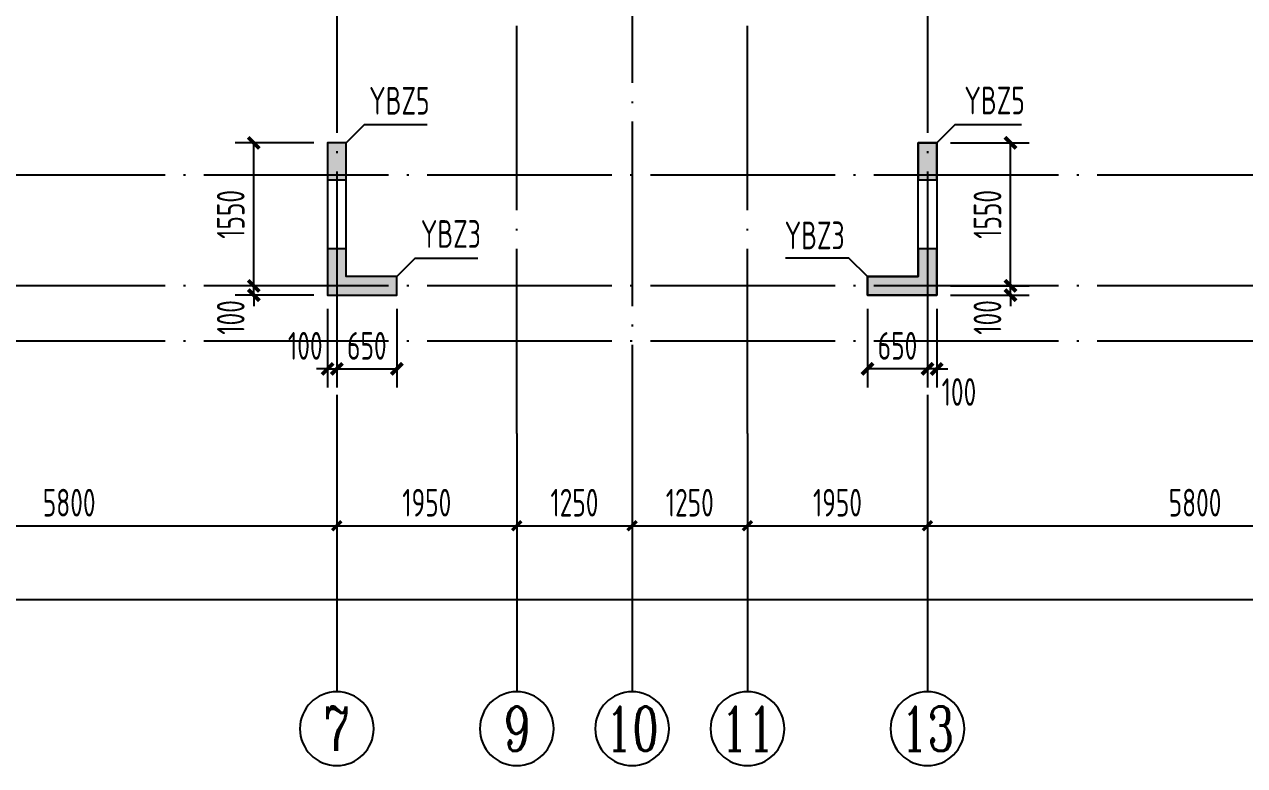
# Model space of a CAD drawing. Extents: x -1712635 to -854203, y -534641 to -21985.
# Drawn here: x -1355312 to -1342091, y -162202 to -154168 of the extents above; entities that cross this region are included whole.
import ezdxf
from ezdxf.enums import TextEntityAlignment as Align

# ---------------------------------------------------------------- set-up
doc = ezdxf.new("R2010")
doc.units = 0
doc.header["$LTSCALE"] = 1000
doc.linetypes.add('DOTE', pattern=[2.42, 2, -0.2, 0.02, -0.2])
doc.layers.get('0').update_dxf_attribs({"linetype": 'CONTINUOUS'})
doc.layers.get('Defpoints').update_dxf_attribs({"linetype": 'CONTINUOUS'})
for name, color, linetype in [('A-AXIS', 1, 'CONTINUOUS'), ('A-DOTE', 10, 'DOTE'), ('AXIS_NUM', 7, 'CONTINUOUS'), ('S-Q墙实线', 6, 'CONTINUOUS'), ('S-Q墙标注', 3, 'CONTINUOUS'), ('S-X详图填充', 252, 'CONTINUOUS'), ('S-X详图实线', 4, 'CONTINUOUS'), ('S-Y一般标注', 3, 'CONTINUOUS'), ('S-Z柱编号', 6, 'CONTINUOUS')]:
    doc.layers.add(name, color=color, linetype=linetype)
doc.styles.add('TSSD_Axis', font='complex.shx', dxfattribs={"width": 0.7, "bigfont": 'hztxt.shx'})
doc.styles.add('TSSD_DIMENSION', font='Tssdeng.shx', dxfattribs={"width": 0.7, "bigfont": 'tssdchn.shx'})
doc.styles.add('TSSD_REIN', font='tssdeng.shx', dxfattribs={"width": 0.7, "height": 300, "bigfont": 'tssdchn.shx'})
doc.styles.add('结构文字', font='zstxt.shx', dxfattribs={"width": 0.7, "bigfont": 'zshz.shx'})
doc.dimstyles.new('STRUCK', dxfattribs={"dimtxt": 400, "dimasz": 121, "dimexe": 200, "dimexo": 150, "dimgap": 115, "dimtad": 1, "dimdec": 0, "dimdsep": 46, "dimtxsty": '结构文字', "dimblk": 'ARCHTICK', "dimcen": 400, "dimclrd": 3, "dimclre": 3, "dimclrt": 7, "dimadec": 0, "dimazin": 0, "dimtfac": 1, "dimtdec": 0, "dimtix": 1, "dimtmove": 2, "dimatfit": 3, "dimldrblk": '_DIMX', "dimfxl": 0, "dimtolj": 1, "dimtzin": 0, "dimarcsym": 0})
doc.dimstyles.new('TSSD_100_100', dxfattribs={"dimtxt": 300, "dimasz": 100, "dimexe": 100, "dimexo": 250, "dimgap": 100, "dimtad": 1, "dimdec": 0, "dimzin": 0, "dimdsep": 46, "dimtxsty": 'TSSD_DIMENSION', "dimblk": 'ARCHTICK', "dimcen": 0, "dimdle": 100, "dimclrt": 7, "dimadec": 0, "dimazin": 0, "dimtfac": 1, "dimtdec": 0, "dimtix": 1, "dimtmove": 2, "dimatfit": 3, "dimldrblk": 'ARCHTICK', "dimfxl": 0, "dimtolj": 1, "dimtzin": 0, "dimarcsym": 0})

# ---------------------------------------------------------------- blocks, each defined once
blk = doc.blocks.new('_ArchTick')
at = {"color": 0, "const_width": 0.35}
blk.add_lwpolyline([(-0.5, -0.5), (0.5, 0.5)], dxfattribs=at)
blk = doc.blocks.new('*D83')
at = {"layer": 'Defpoints', "color": 0}
for p in [(8100, 3600), (13900, 3600), (13900, 2600)]:
    blk.add_point(p, dxfattribs=at)
at = {"layer": 'S-Y一般标注', "color": 0, "lineweight": -2}
for p, q in [((8100, 3350), (8100, 2500)), ((13900, 3350), (13900, 2500)), ((8000, 2600), (14000, 2600))]:
    blk.add_line(p, q, dxfattribs=at)
at = {"layer": 'S-Y一般标注', "color": 0, "lineweight": -2, "xscale": 100, "yscale": 100, "zscale": 100, "rotation": 180}
blk.add_blockref('_ArchTick', (8100, 2600), dxfattribs=at)
at = {"layer": 'S-Y一般标注', "color": 0, "lineweight": -2, "xscale": 100, "yscale": 100, "zscale": 100}
blk.add_blockref('_ArchTick', (13900, 2600), dxfattribs=at)
at = {"layer": 'S-Y一般标注', "color": 7, "insert": (11000, 2850), "char_height": 300, "attachment_point": 5, "style": 'TSSD_DIMENSION'}
blk.add_mtext('\\A1;5800', dxfattribs=at)
blk = doc.blocks.new('ts_axno')
at = {"color": 0, "linetype": 'ByBlock', "lineweight": -2}
blk.add_circle((0, 0), 0.5, dxfattribs=at)
at = {"color": 0, "linetype": 'ByBlock', "lineweight": -2, "style": 'TSSD_Axis', "width": 0.7}
blk.add_attdef('A', text='', height=0.6, dxfattribs=at).set_placement((0, 0), align=Align.MIDDLE_CENTER)
blk = doc.blocks.new('*D84')
at = {"layer": 'Defpoints', "color": 0}
for p in [(18350, 3600), (20300, 3600), (20300, 2600)]:
    blk.add_point(p, dxfattribs=at)
at = {"layer": 'S-Y一般标注', "color": 0, "lineweight": -2}
for p, q in [((18350, 3350), (18350, 2500)), ((20300, 3350), (20300, 2500)), ((18250, 2600), (20400, 2600))]:
    blk.add_line(p, q, dxfattribs=at)
at = {"layer": 'S-Y一般标注', "color": 0, "lineweight": -2, "xscale": 100, "yscale": 100, "zscale": 100, "rotation": 180}
blk.add_blockref('_ArchTick', (18350, 2600), dxfattribs=at)
at = {"layer": 'S-Y一般标注', "color": 0, "lineweight": -2, "xscale": 100, "yscale": 100, "zscale": 100}
blk.add_blockref('_ArchTick', (20300, 2600), dxfattribs=at)
at = {"layer": 'S-Y一般标注', "color": 7, "insert": (19325, 2850), "char_height": 300, "attachment_point": 5, "style": 'TSSD_DIMENSION'}
blk.add_mtext('\\A1;1950', dxfattribs=at)
blk = doc.blocks.new('*D85')
at = {"layer": 'Defpoints', "color": 0}
for p in [(20300, 3600), (26100, 3600), (26100, 2600)]:
    blk.add_point(p, dxfattribs=at)
at = {"layer": 'S-Y一般标注', "color": 0, "lineweight": -2}
for p, q in [((20300, 3350), (20300, 2500)), ((26100, 3350), (26100, 2500)), ((20200, 2600), (26200, 2600))]:
    blk.add_line(p, q, dxfattribs=at)
at = {"layer": 'S-Y一般标注', "color": 0, "lineweight": -2, "xscale": 100, "yscale": 100, "zscale": 100, "rotation": 180}
blk.add_blockref('_ArchTick', (20300, 2600), dxfattribs=at)
at = {"layer": 'S-Y一般标注', "color": 0, "lineweight": -2, "xscale": 100, "yscale": 100, "zscale": 100}
blk.add_blockref('_ArchTick', (26100, 2600), dxfattribs=at)
at = {"layer": 'S-Y一般标注', "color": 7, "insert": (23200, 2850), "char_height": 300, "attachment_point": 5, "style": 'TSSD_DIMENSION'}
blk.add_mtext('\\A1;5800', dxfattribs=at)
blk = doc.blocks.new('*D94')
at = {"layer": 'Defpoints', "color": 0}
for p in [(4600, 3600), (54600, 3600), (54600, 1800)]:
    blk.add_point(p, dxfattribs=at)
at = {"layer": 'S-Y一般标注', "color": 0, "lineweight": -2}
for p, q in [((4600, 3350), (4600, 1700)), ((54600, 3350), (54600, 1700)), ((4500, 1800), (54700, 1800))]:
    blk.add_line(p, q, dxfattribs=at)
at = {"layer": 'S-Y一般标注', "color": 0, "lineweight": -2, "xscale": 100, "yscale": 100, "zscale": 100, "rotation": 180}
blk.add_blockref('_ArchTick', (4600, 1800), dxfattribs=at)
at = {"layer": 'S-Y一般标注', "color": 0, "lineweight": -2, "xscale": 100, "yscale": 100, "zscale": 100}
blk.add_blockref('_ArchTick', (54600, 1800), dxfattribs=at)
at = {"layer": 'S-Y一般标注', "color": 7, "insert": (29600, 2050), "char_height": 300, "attachment_point": 5, "style": 'TSSD_DIMENSION'}
blk.add_mtext('\\A1;50000', dxfattribs=at)
blk = doc.blocks.new('*D95')
at = {"layer": 'Defpoints', "color": 0}
for p in [(13900, 3600), (15850, 3600), (15850, 2600)]:
    blk.add_point(p, dxfattribs=at)
at = {"layer": 'S-Y一般标注', "color": 0, "lineweight": -2}
for p, q in [((13900, 3350), (13900, 2500)), ((15850, 3350), (15850, 2500)), ((13800, 2600), (15950, 2600))]:
    blk.add_line(p, q, dxfattribs=at)
at = {"layer": 'S-Y一般标注', "color": 0, "lineweight": -2, "xscale": 100, "yscale": 100, "zscale": 100, "rotation": 180}
blk.add_blockref('_ArchTick', (13900, 2600), dxfattribs=at)
at = {"layer": 'S-Y一般标注', "color": 0, "lineweight": -2, "xscale": 100, "yscale": 100, "zscale": 100}
blk.add_blockref('_ArchTick', (15850, 2600), dxfattribs=at)
at = {"layer": 'S-Y一般标注', "color": 7, "insert": (14875, 2850), "char_height": 300, "attachment_point": 5, "style": 'TSSD_DIMENSION'}
blk.add_mtext('\\A1;1950', dxfattribs=at)
blk = doc.blocks.new('*D113')
at = {"layer": 'Defpoints', "color": 0}
for p in [(15850, 3600), (17100, 3600), (17100, 2600)]:
    blk.add_point(p, dxfattribs=at)
at = {"layer": 'S-Y一般标注', "color": 0, "lineweight": -2}
for p, q in [((15850, 3350), (15850, 2500)), ((17100, 3350), (17100, 2500)), ((15750, 2600), (17200, 2600))]:
    blk.add_line(p, q, dxfattribs=at)
at = {"layer": 'S-Y一般标注', "color": 0, "lineweight": -2, "xscale": 100, "yscale": 100, "zscale": 100, "rotation": 180}
blk.add_blockref('_ArchTick', (15850, 2600), dxfattribs=at)
at = {"layer": 'S-Y一般标注', "color": 0, "lineweight": -2, "xscale": 100, "yscale": 100, "zscale": 100}
blk.add_blockref('_ArchTick', (17100, 2600), dxfattribs=at)
at = {"layer": 'S-Y一般标注', "color": 7, "insert": (16475, 2850), "char_height": 300, "attachment_point": 5, "style": 'TSSD_DIMENSION'}
blk.add_mtext('\\A1;1250', dxfattribs=at)
blk = doc.blocks.new('*D114')
at = {"layer": 'Defpoints', "color": 0}
for p in [(17100, 3600), (18350, 3600), (18350, 2600)]:
    blk.add_point(p, dxfattribs=at)
at = {"layer": 'S-Y一般标注', "color": 0, "lineweight": -2}
for p, q in [((17100, 3350), (17100, 2500)), ((18350, 3350), (18350, 2500)), ((17000, 2600), (18450, 2600))]:
    blk.add_line(p, q, dxfattribs=at)
at = {"layer": 'S-Y一般标注', "color": 0, "lineweight": -2, "xscale": 100, "yscale": 100, "zscale": 100, "rotation": 180}
blk.add_blockref('_ArchTick', (17100, 2600), dxfattribs=at)
at = {"layer": 'S-Y一般标注', "color": 0, "lineweight": -2, "xscale": 100, "yscale": 100, "zscale": 100}
blk.add_blockref('_ArchTick', (18350, 2600), dxfattribs=at)
at = {"layer": 'S-Y一般标注', "color": 7, "insert": (17725, 2850), "char_height": 300, "attachment_point": 5, "style": 'TSSD_DIMENSION'}
blk.add_mtext('\\A1;1250', dxfattribs=at)
blk = doc.blocks.new('*D1962')
at = {"layer": 'Defpoints', "color": 0}
for p in [(-1352827, -157002), (-1352027, -157002), (-1352027, -157102)]:
    blk.add_point(p, dxfattribs=at)
at = {"layer": 'S-Q墙标注', "color": 3, "lineweight": -2}
for p, q in [((-1352827, -157002), (-1352827, -156881)), ((-1352177, -157002), (-1353027, -157002)), ((-1352827, -157102), (-1352827, -157002)), ((-1352177, -157102), (-1353027, -157102)), ((-1352827, -157102), (-1352827, -157223))]:
    blk.add_line(p, q, dxfattribs=at)
at = {"layer": 'S-Q墙标注', "color": 3, "lineweight": -2, "xscale": 121, "yscale": 121, "zscale": 121}
for p, rotation in [((-1352827, -157002), 270), ((-1352827, -157102), 90)]:
    blk.add_blockref('_ArchTick', p, dxfattribs=dict(at, rotation=rotation))
at = {"layer": 'S-Q墙标注', "color": 7, "insert": (-1353077, -157344), "char_height": 300, "attachment_point": 5, "rotation": 90, "style": 'TSSD_REIN'}
blk.add_mtext('\\A1;100', dxfattribs=at)
blk = doc.blocks.new('_DIMX')
blk.add_line((-150, 0), (150, 0))
at = {"const_width": 50}
blk.add_lwpolyline([(-70, -70), (70, 70)], dxfattribs=at)
blk = doc.blocks.new('*D1963')
at = {"layer": 'Defpoints', "color": 0}
for p in [(-1352827, -155452), (-1352027, -155452), (-1352027, -157002)]:
    blk.add_point(p, dxfattribs=at)
at = {"layer": 'S-Q墙标注', "color": 3, "lineweight": -2}
for p, q in [((-1352177, -155452), (-1353027, -155452)), ((-1352827, -157002), (-1352827, -155452)), ((-1352177, -157002), (-1353027, -157002))]:
    blk.add_line(p, q, dxfattribs=at)
at = {"layer": 'S-Q墙标注', "color": 3, "lineweight": -2, "xscale": 121, "yscale": 121, "zscale": 121}
for p, rotation in [((-1352827, -155452), 90), ((-1352827, -157002), 270)]:
    blk.add_blockref('_ArchTick', p, dxfattribs=dict(at, rotation=rotation))
at = {"layer": 'S-Q墙标注', "color": 7, "insert": (-1353077, -156227), "char_height": 300, "attachment_point": 5, "rotation": 90, "style": 'TSSD_REIN'}
blk.add_mtext('\\A1;1550', dxfattribs=at)
blk = doc.blocks.new('*D1964')
at = {"layer": 'Defpoints', "color": 0}
for p in [(-1352027, -157102), (-1351927, -157102), (-1351927, -157902)]:
    blk.add_point(p, dxfattribs=at)
at = {"layer": 'S-Q墙标注', "color": 3, "lineweight": -2}
for p, q in [((-1352027, -157252), (-1352027, -158102)), ((-1351927, -157252), (-1351927, -158102)), ((-1352027, -157902), (-1352148, -157902)), ((-1352027, -157902), (-1351927, -157902)), ((-1351927, -157902), (-1351806, -157902))]:
    blk.add_line(p, q, dxfattribs=at)
at = {"layer": 'S-Q墙标注', "color": 3, "lineweight": -2, "xscale": 121, "yscale": 121, "zscale": 121}
blk.add_blockref('_ArchTick', (-1352027, -157902), dxfattribs=at)
at = {"layer": 'S-Q墙标注', "color": 3, "lineweight": -2, "xscale": 121, "yscale": 121, "zscale": 121, "rotation": 180}
blk.add_blockref('_ArchTick', (-1351927, -157902), dxfattribs=at)
at = {"layer": 'S-Q墙标注', "color": 7, "insert": (-1352269, -157652), "char_height": 300, "attachment_point": 5, "style": 'TSSD_REIN'}
blk.add_mtext('\\A1;100', dxfattribs=at)
blk = doc.blocks.new('*D1965')
at = {"layer": 'Defpoints', "color": 0}
for p in [(-1351927, -157102), (-1351277, -157102), (-1351277, -157902)]:
    blk.add_point(p, dxfattribs=at)
at = {"layer": 'S-Q墙标注', "color": 3, "lineweight": -2}
for p, q in [((-1351927, -157252), (-1351927, -158102)), ((-1351277, -157252), (-1351277, -158102)), ((-1351927, -157902), (-1351277, -157902))]:
    blk.add_line(p, q, dxfattribs=at)
at = {"layer": 'S-Q墙标注', "color": 3, "lineweight": -2, "xscale": 121, "yscale": 121, "zscale": 121, "rotation": 180}
blk.add_blockref('_ArchTick', (-1351927, -157902), dxfattribs=at)
at = {"layer": 'S-Q墙标注', "color": 3, "lineweight": -2, "xscale": 121, "yscale": 121, "zscale": 121}
blk.add_blockref('_ArchTick', (-1351277, -157902), dxfattribs=at)
at = {"layer": 'S-Q墙标注', "color": 7, "insert": (-1351602, -157652), "char_height": 300, "attachment_point": 5, "style": 'TSSD_REIN'}
blk.add_mtext('\\A1;650', dxfattribs=at)
blk = doc.blocks.new('*D1995')
at = {"layer": 'Defpoints', "color": 0}
for p in [(-1345427, -157002), (-1344627, -157002), (-1345427, -157102)]:
    blk.add_point(p, dxfattribs=at)
at = {"layer": 'S-Q墙标注', "color": 3, "lineweight": -2}
for p, q in [((-1344627, -157002), (-1344627, -156881)), ((-1345277, -157002), (-1344427, -157002)), ((-1344627, -157102), (-1344627, -157002)), ((-1345277, -157102), (-1344427, -157102)), ((-1344627, -157102), (-1344627, -157223))]:
    blk.add_line(p, q, dxfattribs=at)
at = {"layer": 'S-Q墙标注', "color": 3, "lineweight": -2, "xscale": 121, "yscale": 121, "zscale": 121}
for p, rotation in [((-1344627, -157002), 270), ((-1344627, -157102), 90)]:
    blk.add_blockref('_ArchTick', p, dxfattribs=dict(at, rotation=rotation))
at = {"layer": 'S-Q墙标注', "color": 7, "insert": (-1344877, -157344), "char_height": 300, "attachment_point": 5, "rotation": 90, "style": 'TSSD_REIN'}
blk.add_mtext('\\A1;100', dxfattribs=at)
blk = doc.blocks.new('*D1996')
at = {"layer": 'Defpoints', "color": 0}
for p in [(-1345427, -155452), (-1344627, -155452), (-1345427, -157002)]:
    blk.add_point(p, dxfattribs=at)
at = {"layer": 'S-Q墙标注', "color": 3, "lineweight": -2}
for p, q in [((-1345277, -155452), (-1344427, -155452)), ((-1344627, -157002), (-1344627, -155452)), ((-1345277, -157002), (-1344427, -157002))]:
    blk.add_line(p, q, dxfattribs=at)
at = {"layer": 'S-Q墙标注', "color": 3, "lineweight": -2, "xscale": 121, "yscale": 121, "zscale": 121}
for p, rotation in [((-1344627, -155452), 90), ((-1344627, -157002), 270)]:
    blk.add_blockref('_ArchTick', p, dxfattribs=dict(at, rotation=rotation))
at = {"layer": 'S-Q墙标注', "color": 7, "insert": (-1344877, -156227), "char_height": 300, "attachment_point": 5, "rotation": 90, "style": 'TSSD_REIN'}
blk.add_mtext('\\A1;1550', dxfattribs=at)
blk = doc.blocks.new('*D1997')
at = {"layer": 'Defpoints', "color": 0}
for p in [(-1345527, -157102), (-1345427, -157102), (-1345527, -157902)]:
    blk.add_point(p, dxfattribs=at)
at = {"layer": 'S-Q墙标注', "color": 3, "lineweight": -2}
for p, q in [((-1345527, -157252), (-1345527, -158102)), ((-1345427, -157252), (-1345427, -158102)), ((-1345527, -157902), (-1345648, -157902)), ((-1345427, -157902), (-1345527, -157902)), ((-1345427, -157902), (-1345306, -157902))]:
    blk.add_line(p, q, dxfattribs=at)
at = {"layer": 'S-Q墙标注', "color": 3, "lineweight": -2, "xscale": 121, "yscale": 121, "zscale": 121}
blk.add_blockref('_ArchTick', (-1345527, -157902), dxfattribs=at)
at = {"layer": 'S-Q墙标注', "color": 3, "lineweight": -2, "xscale": 121, "yscale": 121, "zscale": 121, "rotation": 180}
blk.add_blockref('_ArchTick', (-1345427, -157902), dxfattribs=at)
at = {"layer": 'S-Q墙标注', "color": 7, "insert": (-1345186, -158152), "char_height": 300, "attachment_point": 5, "style": 'TSSD_REIN'}
blk.add_mtext('\\A1;100', dxfattribs=at)
blk = doc.blocks.new('*D1998')
at = {"layer": 'Defpoints', "color": 0}
for p in [(-1346177, -157102), (-1345527, -157102), (-1346177, -157902)]:
    blk.add_point(p, dxfattribs=at)
at = {"layer": 'S-Q墙标注', "color": 3, "lineweight": -2}
for p, q in [((-1346177, -157252), (-1346177, -158102)), ((-1345527, -157252), (-1345527, -158102)), ((-1345527, -157902), (-1346177, -157902))]:
    blk.add_line(p, q, dxfattribs=at)
at = {"layer": 'S-Q墙标注', "color": 3, "lineweight": -2, "xscale": 121, "yscale": 121, "zscale": 121, "rotation": 180}
blk.add_blockref('_ArchTick', (-1346177, -157902), dxfattribs=at)
at = {"layer": 'S-Q墙标注', "color": 3, "lineweight": -2, "xscale": 121, "yscale": 121, "zscale": 121}
blk.add_blockref('_ArchTick', (-1345527, -157902), dxfattribs=at)
at = {"layer": 'S-Q墙标注', "color": 7, "insert": (-1345852, -157652), "char_height": 300, "attachment_point": 5, "style": 'TSSD_REIN'}
blk.add_mtext('\\A1;650', dxfattribs=at)
blk = doc.blocks.new('20210726.16350016')
at = {"layer": 'A-AXIS'}
for p, q in [((13900, 3600), (13900, 800)), ((15850, 3600), (15850, 800)), ((17100, 3600), (17100, 800)), ((18350, 3600), (18350, 800)), ((20300, 3600), (20300, 800))]:
    blk.add_line(p, q, dxfattribs=at)
at = {"layer": 'A-DOTE'}
for p, q in [((13900.2, 13700), (13900, 3600)), ((20299.8, 13700), (20300, 3600)), ((15850, 3600), (15850, 11500)), ((18350, 3600), (18350, 11500)), ((17100, 9400), (17100, 3600)), ((55600, 6400), (3600, 6400)), ((55600, 5200), (3600, 5200)), ((55600, 4600), (3600, 4600))]:
    blk.add_line(p, q, dxfattribs=at)
at = {"layer": 'A-AXIS'}
ref = blk.add_blockref('ts_axno', (13900, 400), dxfattribs=dict(at, xscale=-800, yscale=800, zscale=800, rotation=180))
ref.add_attrib('5', '7', dxfattribs={"layer": 'AXIS_NUM', "height": 480, "style": 'TSSD_Axis', "width": 0.7}).set_placement((13900, 400), align=Align.MIDDLE_CENTER)
ref = blk.add_blockref('ts_axno', (15850, 400), dxfattribs=dict(at, xscale=-800, yscale=800, zscale=800, rotation=180))
ref.add_attrib('19', '9', dxfattribs={"layer": 'AXIS_NUM', "height": 480, "style": 'TSSD_Axis', "width": 0.7}).set_placement((15850, 400), align=Align.MIDDLE_CENTER)
ref = blk.add_blockref('ts_axno', (17100, 400), dxfattribs=dict(at, xscale=-800, yscale=800, zscale=800, rotation=180))
ref.add_attrib('8', '10', dxfattribs={"layer": 'AXIS_NUM', "height": 480, "style": 'TSSD_Axis', "width": 0.7}).set_placement((17100, 400), align=Align.MIDDLE_CENTER)
ref = blk.add_blockref('ts_axno', (18350, 400), dxfattribs=dict(at, xscale=-800, yscale=800, zscale=800, rotation=180))
ref.add_attrib('19', '11', dxfattribs={"layer": 'AXIS_NUM', "height": 480, "style": 'TSSD_Axis', "width": 0.7}).set_placement((18350, 400), align=Align.MIDDLE_CENTER)
ref = blk.add_blockref('ts_axno', (20300, 400), dxfattribs=dict(at, xscale=-800, yscale=800, zscale=800, rotation=180))
ref.add_attrib('8', '13', dxfattribs={"layer": 'AXIS_NUM', "height": 480, "style": 'TSSD_Axis', "width": 0.7}).set_placement((20300, 400), align=Align.MIDDLE_CENTER)
at = {"layer": 'S-Y一般标注'}
for base, p1, p2, picture, middle in [((54600, 1800), (4600, 3600), (54600, 3600), '*D94', (29600, 2050)), ((13900, 2600), (8100, 3600), (13900, 3600), '*D83', (11000, 2850)), ((15850, 2600), (13900, 3600), (15850, 3600), '*D95', (14875, 2850)), ((17100, 2600), (15850, 3600), (17100, 3600), '*D113', (16475, 2850)), ((18350, 2600), (17100, 3600), (18350, 3600), '*D114', (17725, 2850)), ((20300, 2600), (18350, 3600), (20300, 3600), '*D84', (19325, 2850)), ((26100, 2600), (20300, 3600), (26100, 3600), '*D85', (23200, 2850))]:
    dim = blk.add_linear_dim(base=base, p1=p1, p2=p2, dimstyle='TSSD_100_100', dxfattribs=at)
    dim.commit()
    dim.dimension.update_dxf_attribs({"geometry": picture, "text_midpoint": middle})

msp = doc.modelspace()

# ---------------------------------------------------------------- hatches: boundary and pattern name
at = {"layer": 'S-X详图填充'}
h = msp.add_hatch(color=256, dxfattribs=at)
h.dxf.hatch_style = 1
h.paths.add_polyline_path([(-1352027.45, -155851.81), (-1351827.45, -155851.81), (-1351827.45, -155451.81), (-1352027.45, -155451.81)])
h = msp.add_hatch(color=256, dxfattribs=at)
h.dxf.hatch_style = 1
h.paths.add_polyline_path([(-1345627.49, -155851.81), (-1345427.49, -155851.81), (-1345427.49, -155451.81), (-1345627.49, -155451.81)])
h = msp.add_hatch(color=256, dxfattribs=at)
h.dxf.hatch_style = 1
h.paths.add_polyline_path([(-1351827.45, -156601.81), (-1352027.45, -156601.81), (-1352027.45, -157101.81), (-1351277.46, -157101.81), (-1351277.46, -156901.81), (-1351827.45, -156901.81)])
h = msp.add_hatch(color=256, dxfattribs=at)
h.dxf.hatch_style = 1
h.paths.add_polyline_path([(-1345427.49, -156601.81), (-1345627.49, -156601.81), (-1345627.49, -156901.81), (-1346177.48, -156901.81), (-1346177.48, -157101.81), (-1345427.49, -157101.81)])

# ---------------------------------------------------------------- linework, layer by layer
at = {"layer": 'S-Q墙实线'}
for points in [[(-1352027.45, -157101.81), (-1351277.46, -157101.81), (-1351277.46, -156901.81), (-1351827.45, -156901.81), (-1351827.45, -155451.81), (-1352027.45, -155451.81)], [(-1345427.49, -157101.81), (-1346177.48, -157101.81), (-1346177.48, -156901.81), (-1345627.49, -156901.81), (-1345627.49, -155801.8), (-1345627.49, -155451.81), (-1345427.49, -155451.81), (-1345427.49, -155801.8)]]:
    msp.add_lwpolyline(points, close=True, dxfattribs=at)
at = {"layer": 'S-X详图实线'}
for points in [[(-1352027.45, -155851.81), (-1351827.45, -155851.81), (-1351827.45, -155451.81), (-1352027.45, -155451.81), (-1352027.45, -155851.81)], [(-1345627.49, -155851.81), (-1345427.49, -155851.81), (-1345427.49, -155451.81), (-1345627.49, -155451.81), (-1345627.49, -155851.81)], [(-1351827.45, -156601.81), (-1352027.45, -156601.81), (-1352027.45, -157101.81), (-1351277.46, -157101.81), (-1351277.46, -156901.81), (-1351827.45, -156901.81), (-1351827.45, -156601.81)], [(-1345427.49, -156601.81), (-1345627.49, -156601.81), (-1345627.49, -156901.81), (-1346177.48, -156901.81), (-1346177.48, -157101.81), (-1345427.49, -157101.81), (-1345427.49, -156601.81)]]:
    msp.add_lwpolyline(points, close=True, dxfattribs=at)
at = {"layer": 'S-Z柱编号', "color": 7}
for points in [[(-1351827.45, -155451.81), (-1351627.45, -155251.81), (-1350948.84, -155251.81)], [(-1345427.49, -155451.81), (-1345227.49, -155251.81), (-1344508.29, -155251.81)], [(-1351277.46, -156901.81), (-1351077.46, -156701.81), (-1350399.6, -156701.81)], [(-1346177.48, -156901.81), (-1346377.48, -156701.81), (-1347066.79, -156701.81)]]:
    msp.add_lwpolyline(points, dxfattribs=at)

# ---------------------------------------------------------------- block references
at = {"layer": 'A-DOTE'}
msp.add_blockref('20210726.16350016', (-1365827.46, -162201.85), dxfattribs=at)

# ---------------------------------------------------------------- texts
at = {"layer": 'S-Z柱编号', "color": 7, "style": 'TSSD_REIN', "width": 0.7}
for s, p in [('YBZ5', (-1351577.61, -155235.06)), ('YBZ5', (-1345127.49, -155232.3)), ('YBZ3', (-1351017.23, -156679.41)), ('YBZ3', (-1347075.17, -156694.75))]:
    msp.add_text(s, height=300, dxfattribs=at).set_placement(p, align=Align.BOTTOM_LEFT)

# ---------------------------------------------------------------- dimensions: what is measured, and where the dimension line sits
at = {"layer": 'S-Q墙标注'}
for base, p1, p2, angle, picture, middle in [((-1352827.45, -155451.81), (-1352027.45, -157001.8), (-1352027.45, -155451.81), 90, '*D1963', (-1353077.45, -156226.81)), ((-1344627.47, -155451.81), (-1345427.47, -157001.8), (-1345427.47, -155451.81), 90, '*D1996', (-1344877.47, -156226.81)), ((-1346177.46, -157901.81), (-1345527.49, -157101.81), (-1346177.46, -157101.81), 180, '*D1998', (-1345852.48, -157651.81))]:
    dim = msp.add_linear_dim(base=base, p1=p1, p2=p2, angle=angle, dimstyle='STRUCK', override={"dimtxt": 300, "dimgap": 100, "dimtxsty": 'TSSD_REIN'}, dxfattribs=at)
    dim.commit()
    dim.dimension.update_dxf_attribs({"geometry": picture, "text_midpoint": middle})
for base, p1, p2, angle, picture, middle in [((-1352827.45, -157001.8), (-1352027.45, -157101.81), (-1352027.45, -157001.8), 90, '*D1962', (-1353077.45, -157343.73)), ((-1344627.47, -157001.8), (-1345427.47, -157101.81), (-1345427.47, -157001.8), 90, '*D1995', (-1344877.47, -157343.73)), ((-1345527.49, -157901.81), (-1345427.47, -157101.81), (-1345527.49, -157101.81), 180, '*D1997', (-1345185.55, -158151.81))]:
    dim = msp.add_linear_dim(base=base, p1=p1, p2=p2, angle=angle, dimstyle='STRUCK', override={"dimtxt": 300, "dimgap": 100, "dimtxsty": 'TSSD_REIN'}, dxfattribs=at)
    dim.commit()
    dim.dimension.update_dxf_attribs({"geometry": picture, "text_midpoint": middle, "dimtype": 160})
dim = msp.add_linear_dim(base=(-1351927.42, -157901.81), p1=(-1352027.45, -157101.81), p2=(-1351927.42, -157101.81), dimstyle='STRUCK', override={"dimtxt": 300, "dimgap": 100, "dimtxsty": 'TSSD_REIN'}, dxfattribs=at)
dim.commit()
dim.dimension.update_dxf_attribs({"geometry": '*D1964', "text_midpoint": (-1352269.37, -157651.81), "dimtype": 160})
dim = msp.add_linear_dim(base=(-1351277.46, -157901.81), p1=(-1351927.42, -157101.81), p2=(-1351277.46, -157101.81), dimstyle='STRUCK', override={"dimtxt": 300, "dimgap": 100, "dimtxsty": 'TSSD_REIN'}, dxfattribs=at)
dim.commit()
dim.dimension.update_dxf_attribs({"geometry": '*D1965', "text_midpoint": (-1351602.44, -157651.81)})

doc.saveas('drawing.dxf')
